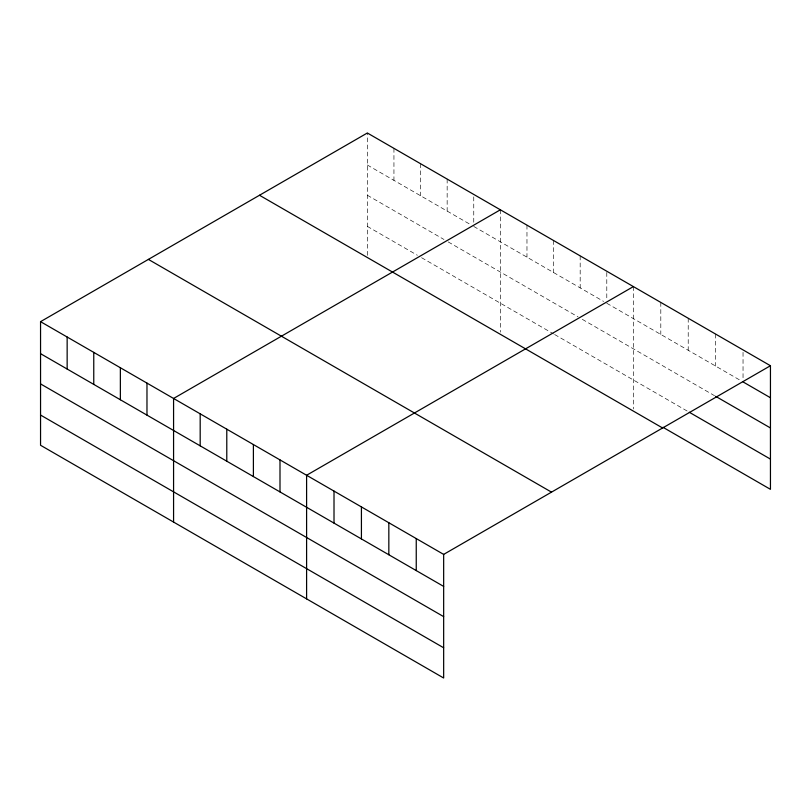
<?xml version="1.0" encoding="UTF-8"?>
<svg xmlns="http://www.w3.org/2000/svg" width="811" height="811" viewBox="0 0 811 811"><rect width="100%" height="100%" fill="white"/><g stroke="black" fill="none" stroke-linecap="round" stroke-linejoin="round"><path stroke-width="0.61" stroke-dasharray="4.05 3.04" d="M367.342 255.343L367.342 132.994M367.342 165.008L471.627 225.215M473.756 226.451L603.597 301.408M606.79 303.253L740.848 380.653M367.342 195.238L443.962 239.468M448.219 241.931L578.05 316.888M582.308 319.341L714.532 395.687M367.342 226.381L417.361 255.252M421.608 257.716L553.578 333.899M554.643 334.517L688.215 411.633M743.038 352.359L743.038 379.457M715.626 334.071L715.626 366.085M688.215 318.247L688.215 350.261M660.803 302.422L660.803 334.436M633.391 286.597L633.391 408.947M606.79 272.466L606.79 299.553M580.179 255.881L580.179 287.895M553.578 240.512L553.578 272.526M526.968 225.154L526.968 257.168M500.367 209.796L500.367 332.145M473.756 196.901L473.756 222.751M447.155 179.079L447.155 211.083M420.554 163.71L420.554 195.725M393.943 148.352L393.943 180.366"/><path stroke-width="1.22" d="M443.658 616.634L443.658 554.4L40.55 321.663L40.55 445.269L443.658 678.006L443.658 616.634L40.55 383.907M662.992 427.296L770.45 489.337L770.45 365.731L367.342 132.994L40.55 321.663M500.367 209.796L173.574 398.465L173.574 522.071M633.391 286.597L306.599 475.266L306.599 598.873M443.658 554.4L770.45 365.731M743.038 381.91L770.45 397.745M715.626 396.315L770.45 427.965M689.309 412.262L770.45 459.107M259.5 195.258L662.607 427.985M148.393 259.398L551.5 492.135M40.55 353.677L443.658 586.414M40.55 415.05L443.658 647.776M416.246 538.575L416.246 570.589M388.834 522.75L388.834 554.754M361.422 506.916L361.422 538.93M334.01 491.091L334.01 523.105M279.998 459.908L279.998 491.922M253.397 444.55L253.397 476.564M226.786 429.181L226.786 461.195M200.185 413.823L200.185 445.837M146.973 383.106L146.973 415.12M120.363 367.748L120.363 399.762M93.762 352.38L93.762 384.394M67.151 337.021L67.151 369.035"/></g></svg>
